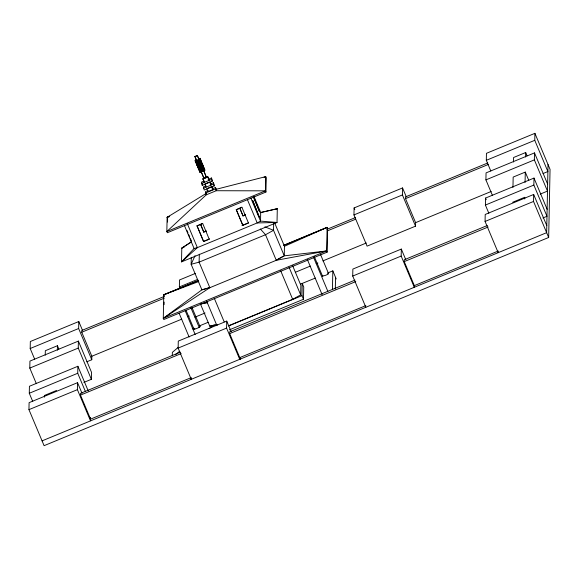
<?xml version="1.0" encoding="UTF-8"?>
<svg xmlns="http://www.w3.org/2000/svg" width="579" height="579" viewBox="0 0 579 579"><rect width="100%" height="100%" fill="white"/><g stroke="black" fill="none" stroke-linecap="round" stroke-linejoin="round"><path stroke-width="0.87" d="M490.797 170.993L486.309 160.311L486.447 153.319L534.909 133.329L550.05 169.35L548.668 237.477L44.091 445.671L28.95 409.65L29.095 402.658L77.55 382.668L82.037 393.344M32.735 401.479L29.283 393.264L29.42 386.273L77.883 366.275L88.24 390.926M36.354 383.689L29.79 368.085L29.934 361.093L78.389 341.096L91.518 372.319L91.373 379.31L83.854 382.408M34.675 359.197L30.188 348.515L30.332 341.523L78.787 321.526L82.587 330.566M44.388 397.18L44.424 395.471L56.539 390.47M45.242 355.209L45.328 350.722L57.444 345.721L58.841 349.036M57.357 350.215L57.444 345.721M90.599 417.379L90.534 420.875L77.405 389.653L77.55 382.668M85.337 391.346L77.738 373.267L77.883 366.275M91.373 379.31L78.252 348.088L78.389 341.096M86.756 361.81L91.772 359.74L78.643 328.517L78.787 321.526M190.462 377.935L90.57 419.131L80.474 395.11L80.51 393.365L180.402 352.148M91.772 359.74L91.844 356.244L81.748 332.23L81.784 330.479L164.197 296.477M283.775 245.257L327.113 227.373L327.613 228.575L327.135 252.14L163.792 319.536L163.285 318.334L163.763 294.776L197.931 280.677M164.089 304.706L164.139 302.086M205.487 193.871L167.128 217.306L166.839 231.52L167.345 232.722L265.942 192.04L266.231 177.825L265.725 176.624L216.242 189.282L216.213 190.723L206.225 194.841L166.839 231.52L265.435 190.838L265.725 176.624L264.053 177.312M167.563 222.061L167.613 219.39M172.289 355.796L172.361 352.358L178.339 347.248M191.294 377.595L191.265 379.31L178.137 348.088L178.281 341.103L226.736 321.106L231.224 331.789M180.069 288.595L179.374 286.952L179.519 279.968L195.391 273.418M191.294 257.315L191.15 264.285L201.89 289.84L163.285 318.334L326.636 250.939L327.113 227.373L283.978 245.301M199.082 159.58L196.65 160.933L194.913 156.439L197.338 155.44L198.735 158.755M198.431 158.972L200.044 158.306L200.283 159.609L195.434 161.606L195.195 160.311L196.809 159.638M195.434 161.606L195.195 160.311M198.973 160.282L200.595 159.616L200.833 160.911L195.984 162.916L195.745 161.613L197.359 160.948M195.984 162.916L195.745 161.613M199.545 161.635L201.159 160.969L201.398 162.265L196.556 164.27L196.317 162.967L197.931 162.301M196.556 164.27L196.317 162.967M196.65 160.933L197.207 161.888M196.86 164.993L196.874 164.291L201.716 162.294L201.955 163.589L197.113 165.594L196.86 164.993L201.702 162.988L201.716 162.294M197.113 165.594L196.874 164.291M197.2 162.236L199.625 161.237L197.338 155.44M197.388 166.26L197.403 165.558L202.252 163.56L202.491 164.863L197.642 166.861L197.388 166.26L202.237 164.262L202.252 163.56M197.642 166.861L197.403 165.558M201.21 165.601L202.831 164.935L203.063 166.231L198.221 168.228L197.982 166.933L199.596 166.267M197.041 225.926L202.664 223.429L209.222 239.214L203.598 241.537L197.041 225.926L202.664 223.429M198.221 168.228L197.982 166.933M198.329 164.566L200.754 163.567M198.539 168.981L198.546 168.286L203.395 166.282L203.634 167.584L198.785 169.582L198.539 168.981L203.381 166.984L203.395 166.282M198.785 169.582L198.546 168.286M201.868 166.209L201.289 164.834L198.865 165.833L199.444 167.208M202.375 168.359L203.989 167.693L204.228 168.996L199.379 170.993L199.14 169.69L200.761 169.025M199.379 170.993L199.14 169.69M202.968 169.77L204.582 169.104L204.821 170.407L199.972 172.404L199.733 171.102L201.354 170.436M200.283 159.609L200.044 158.306M199.972 172.404L199.733 171.102M206.435 177.449L203.62 170.378L201.188 171.731L204.011 178.448L206.435 177.449L200.196 162.243M200.833 160.911L200.595 159.616M203.026 168.967L200.595 170.32L204.011 178.448M201.398 162.265L201.159 160.969M208.165 179.36L211.494 177.985L212.225 181.227L202.237 185.345L201.506 182.11L204.003 181.075M202.433 167.563L200.812 168.576M202.237 185.345L202.266 183.905M203.063 166.231L202.831 164.935M204.141 182.32L202.809 178.426L207.658 176.421L209.005 179.62M210.141 184.05L213.47 182.682L214.194 185.924L204.206 190.042L203.482 186.8L205.979 185.772M204.228 168.996L203.989 167.693M204.821 170.407L204.582 169.104M203.598 241.537L197.041 225.745M206.204 231.13L203.794 232.128L200.689 224.558M206.254 193.4L206.225 194.841L205.502 191.606L207.999 190.571M208.99 180.322L207.658 176.421M211.965 186.662L212.891 189.615L208.049 191.613L208.064 190.911M212.225 181.227L211.494 177.985M214.194 185.924L213.47 182.682M265.942 192.04L265.435 190.838L216.213 190.723L215.482 187.48L212.16 188.855M365.877 305.603L239.757 357.612L239.72 359.32L226.592 328.098L226.736 321.106M240.43 359.212L229.66 333.598L229.697 331.81L354.985 280.113M236.275 209.736L241.899 207.239L248.456 223.024L242.84 225.347L236.275 209.736L241.899 207.239M242.84 225.347L236.275 209.562M245.438 214.947L243.028 215.938L239.923 208.368M254.101 196.788L260.695 212.471L260.521 221.098L257.206 222.937L197.374 247.624L194.088 248.514L181.517 261.889L181.792 248.109L191.323 241.819M273.672 223.328L273.527 230.297L284.267 255.846L326.636 250.939L327.135 252.14M274.764 223.183L284.463 246.263L284.267 255.846L276.277 260.289L209.844 287.698L201.89 289.84L209.005 287.749M228.741 325.702L292.677 299.314L300.675 294.877L300.87 285.295L292.648 265.739M303.49 299.271L301.977 295.666L302.224 283.406L303.736 287.01L303.49 299.271L229.422 329.835M332.44 289.695L332.824 270.863L327.83 272.919M335.313 289.008L335.552 277.348M365.848 307.275L352.72 276.053L352.864 269.069L401.319 249.071L405.807 259.754M487.779 162.96L405.553 196.889L405.517 198.633L415.613 222.654L415.541 226.15L367.086 246.14L353.957 214.918L354.102 207.933L402.557 187.936L406.357 196.976M487.337 225.499L404.28 259.768L404.243 261.607L414.332 285.628L414.303 287.285L401.175 256.063L401.319 249.071M415.541 226.15L402.419 194.928L402.557 187.936M414.332 285.628L498.229 251.033L498.193 252.668L485.072 221.446L485.209 214.454L533.672 194.464L546.793 225.687M488.857 213.275L485.405 205.06L485.542 198.069L533.997 178.079L547.126 209.301M492.476 195.492L485.911 179.881L486.056 172.889L534.511 152.892L547.633 184.115M512.958 187.48L513.168 177.087L525.283 172.086L528.765 180.373M513.472 162.011L513.566 157.517L525.681 152.516L527.071 155.831M524.74 198.981L524.777 197.273L512.661 202.266M525.073 182.486L525.283 172.086M525.587 157.01L525.681 152.516M548.668 237.477L533.527 201.449L533.672 194.464M542.943 217.95L546.981 216.285L533.86 185.063L533.997 178.079M540.221 194.103L547.495 191.106L534.366 159.884L534.511 152.892M543.044 173.534L547.886 171.536L534.764 140.313L534.909 133.329M548.031 164.552L546.648 232.671L42.072 440.872M199.342 254.195L199.096 262.142L209.844 287.698L163.285 318.334M195.043 255.665L191.15 264.285L199.096 262.142L265.529 234.734L273.527 230.297L264.892 226.845M327.663 273.715L328.155 273.599A3.279 0.398 -22.8 0 1 325.593 275.315L322.525 276.154L322.908 275.778M175.582 354.674L179.562 351.272M209.171 328.604L214.216 324.877M191.562 241.877L181.792 248.109L184.202 247.117M277.03 259.696L283.059 256.352M284.463 246.263L327.113 227.373M194.906 156.786L197.33 155.787M195.181 161.005L200.03 159.008M195.731 162.315L200.58 160.311M196.303 163.669L201.145 161.664M200.189 162.59L197.772 163.589L198.858 166.187M197.967 167.628L202.816 165.63M199.437 167.555L201.861 166.557M199.125 170.392L203.974 168.395M199.719 171.804L204.568 169.806M204.828 177.767L206.442 177.102M202.802 179.121L207.644 177.123M201.478 183.55L211.465 179.425M205.625 183.586L208.853 182.255M203.453 188.24L213.434 184.122M207.593 188.276L211.632 186.612L212.891 189.615M205.473 193.046L215.453 188.92M167.635 218.507L167.128 217.306L169.64 216.271M203.794 231.955L206.204 230.956M243.028 215.764L245.438 214.766M275.64 209.388L277.298 208.701L277.023 222.481L181.517 261.889L197.374 247.624L187.292 223.639M203.605 241.356L209.555 238.91M241.964 225.535L248.615 222.792M30.188 348.515L78.643 328.517M179.374 286.952L197.757 279.368M353.957 214.918L402.419 194.928M486.309 160.311L534.764 140.313M327.026 229.291L355.426 217.574M81.748 332.23L164.161 298.221M327.823 230.695L355.39 219.318M405.517 198.633L488.575 164.364M29.79 368.085L78.252 348.088M485.911 179.881L534.366 159.884M91.844 356.244L181.748 319.145M187.574 316.742L189.239 316.054M295.319 272.289L310.358 266.079M316.199 263.669L317.871 262.982M322.887 260.912L366.319 242.992M415.613 222.654L491.195 191.468M195.007 317.14L205.031 313.007M29.283 393.264L77.738 373.267M485.405 205.06L533.86 185.063M192.286 328.843L193.951 328.163M199.769 325.76L208.085 322.329M300.559 284.094L315.36 278.065M207.709 302.687L200.443 304.004L209.786 326.216L210.995 325.716M228.611 325.941L301.977 295.666M28.95 409.65L77.405 389.653M178.137 348.088L226.592 328.098M352.72 276.053L401.175 256.063M485.072 221.446L533.527 201.449M80.474 395.11L181.198 353.574M229.66 333.598L355.781 281.589M404.243 261.607L488.133 227.019M164.27 295.978L163.763 294.776L198.503 280.554M163.763 294.776L198.756 281.517M167.128 217.306L169.661 216.618M259.993 212.746L277.298 208.701L260.695 212.471M326.636 250.939L276.277 260.289L265.529 234.734L260.369 229.016M203.374 303.193L207.658 302.412M211.856 325.564L217.002 324.631M209.786 326.216L217.045 324.899M485.542 198.069L486.237 199.712M354.102 207.933L354.789 209.576M332.824 270.863L336.225 278.948M320.628 254.724L328.582 273.643M314.223 256.417L322.525 276.154M313.688 257.648L327.859 291.36M307.283 259.327L322.148 294.682M289.03 267.172L300.675 294.877M253.537 196.578L259.392 211.357L253.175 196.563M250.801 197.982L260.521 221.098L277.023 222.481L257.206 222.937L247.486 199.82M280.692 270.798L292.677 299.314M239.916 208.541L243.028 215.938M215.482 187.48L216.242 189.282M210.003 182.001L210.988 184.346M201.702 162.988L201.955 163.589M202.237 164.262L202.491 164.863M203.381 166.984L203.634 167.584M209.663 181.922L210.973 185.048M194.913 156.439L196.31 159.753M200.001 168.909L200.595 170.32M203.149 179.222L204.155 181.618M204.814 183.919L206.131 187.046M206.79 188.609L208.049 191.613M200.681 224.732L203.794 232.128M186.974 230.464L188.009 232.924M188.703 234.575L189.738 237.035M190.426 238.678L191.461 241.146M184.368 225.397L194.088 248.514M214.259 298.207L224.189 321.837M206.652 301.16L216.93 325.608M192.098 307.767L200.052 326.679M190.86 307.623L199.154 327.352M186.04 310.264L193.994 329.183M185.157 310.684L195.181 334.532M179.099 313.181L189.123 337.029M199.646 326.628A3.279 0.398 -22.8 0 1 198.749 327.569A3.279 0.398 -22.8 0 1 194.696 329.169A3.279 0.398 -22.8 0 1 194.884 328.503M252.733 200.602L259.276 217.016L252.733 200.602"/></g></svg>
